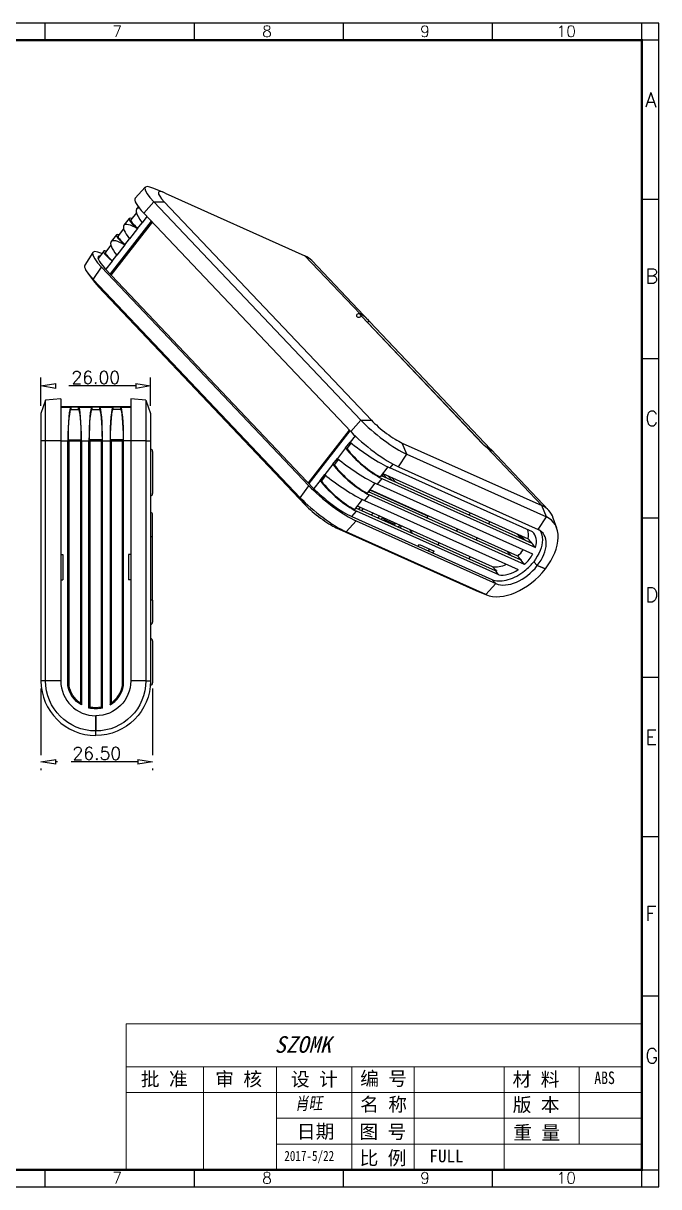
# Model space of a CAD drawing. Header units: millimetres. Extents: x 3683 to 5830, y 1279 to 1555.
# Drawn here: x 5168.8 to 5319.7, y 1278.6 to 1555 of the extents above; entities that cross this region are included whole.
import ezdxf

# ---------------------------------------------------------------- set-up
doc = ezdxf.new("R2010")
doc.units = ezdxf.units.MM
doc.header["$LTSCALE"] = 0.5
doc.linetypes.add('CENTER', pattern=[50.8, 31.75, -6.35, 6.35, -6.35])
doc.layers.add('112', color=7, linetype='Continuous', true_color=0xffffff)
doc.layers.add('A1_KUANG', color=7, linetype='Continuous')
doc.layers.add('A4_KUANG', color=7, linetype='Continuous')
doc.layers.add('BORDER', color=4, linetype='Continuous', lineweight=20)
doc.layers.add('dim', color=82, linetype='Continuous', lineweight=9)
doc.styles.get("Standard").update_dxf_attribs({"font": 'txt', "bigfont": 'gbcbig.shx'})
doc.styles.add('仿宋', font='NSimSun.ttf')
doc.styles.add('黑体', font='SIMHEI.TTF', dxfattribs={"height": 2.5})
doc.dimstyles.new('VT-3.00', dxfattribs={"dimtxt": 3, "dimasz": 3.5, "dimexe": 2, "dimexo": 1.8, "dimgap": 0.5, "dimtad": 1, "dimzin": 0, "dimdsep": 46, "dimtxsty": 'Standard', "dimblk": 'CLOSEDBLANK', "dimcen": 0.3, "dimclrd": 1, "dimclre": 1, "dimclrt": 7, "dimadec": 1, "dimazin": 0, "dimtfac": 1, "dimtofl": 0, "dimtmove": 0, "dimatfit": 3, "dimldrblk": 'CLOSEDBLANK', "dimfxl": 0, "dimtolj": 1, "dimtzin": 0, "dimarcsym": 0})

# ---------------------------------------------------------------- blocks, each defined once
blk = doc.blocks.new('A$C3291225B')
at = {"layer": 'A4_KUANG'}
for p, q in [((154.22, 194.15), (154.22, 197.01)), ((179.45, 194.15), (179.45, 197.01)), ((204.67, 194.15), (204.67, 197.01)), ((229.9, 194.15), (229.9, 197.01)), ((255.13, 194.15), (255.13, 197.01)), ((255.14, 0), (255.14, 197.01)), ((258, 194.15), (2.87, 194.15)), ((257.99, 167.16), (255.13, 167.16)), ((257.99, 140.18), (255.13, 140.18)), ((257.99, 113.2), (255.13, 113.2)), ((257.99, 86.22), (255.13, 86.22)), ((257.99, 59.24), (255.13, 59.24)), ((257.99, 32.25), (255.13, 32.25)), ((2.87, 2.87), (258, 2.87)), ((154.22, 0), (154.22, 2.87)), ((179.45, 0), (179.45, 2.87)), ((204.67, 0), (204.67, 2.87)), ((229.9, 0), (229.9, 2.87))]:
    blk.add_line(p, q, dxfattribs=at)
at = {"layer": 'A4_KUANG', "color": 8}
blk.add_lwpolyline([(258, 0), (258, 197.01), (0, 197.01), (0, 0)], close=True, dxfattribs=at)
at = {"layer": 'A4_KUANG', "const_width": 0.4}
blk.add_lwpolyline([(2.87, 2.87), (2.87, 194.15), (255.13, 194.15), (255.14, 2.87), (2.87, 2.87)], dxfattribs=at)
at = {"layer": 'A4_KUANG'}
for s, height, p in [('7', 1.91, (165.57, 194.69)), ('8', 1.91, (190.91, 194.69)), ('9', 1.91, (217.64, 194.69)), ('10', 1.91, (240.72, 194.69)), ('A', 2.48, (255.71, 182.82)), ('B', 2.48, (255.71, 152.97)), ('C', 2.48, (255.71, 128.85)), ('D', 2.48, (255.71, 99.01)), ('E', 2.48, (255.71, 74.89)), ('F', 2.48, (255.71, 45.04)), ('G', 2.48, (255.71, 20.93)), ('7', 1.91, (165.57, 0.54)), ('8', 1.91, (190.91, 0.54)), ('9', 1.91, (217.64, 0.54)), ('10', 1.91, (240.72, 0.54))]:
    blk.add_text(s, height=height, dxfattribs=at).set_placement(p)
blk = doc.blocks.new('_ClosedBlank')
at = {"color": 0, "linetype": 'ByBlock', "lineweight": -2}
for p, q in [((-1, 0.167), (0, 0)), ((-1, 0.167), (-1, -0.167)), ((0, 0), (-1, -0.167))]:
    blk.add_line(p, q, dxfattribs=at)
blk = doc.blocks.new('*D65')
at = {"layer": 'Defpoints', "color": 0, "linetype": 'CENTER'}
for p in [(9643.8, 3061.46), (9643.8, 3054.9), (9669.8, 3054.9)]:
    blk.add_point(p, dxfattribs=at)
at = {"layer": 'dim', "color": 1, "linetype": 'CENTER', "lineweight": -2}
for p, q in [((9643.8, 3056.7), (9643.8, 3063.46)), ((9669.8, 3056.7), (9669.8, 3063.46)), ((9666.3, 3061.46), (9647.3, 3061.46))]:
    blk.add_line(p, q, dxfattribs=at)
at = {"layer": 'dim', "color": 1, "linetype": 'CENTER', "lineweight": -2, "xscale": 3.5, "yscale": 3.5, "zscale": 3.5, "rotation": 180}
blk.add_blockref('_ClosedBlank', (9643.8, 3061.46), dxfattribs=at)
at = {"layer": 'dim', "color": 1, "linetype": 'CENTER', "lineweight": -2, "xscale": 3.5, "yscale": 3.5, "zscale": 3.5}
blk.add_blockref('_ClosedBlank', (9669.8, 3061.46), dxfattribs=at)
at = {"layer": 'dim', "color": 7, "linetype": 'CENTER', "insert": (9656.8, 3063.46), "char_height": 3, "attachment_point": 5}
blk.add_mtext('\\A1;26.00', dxfattribs=at)
blk = doc.blocks.new('*D66')
at = {"layer": 'Defpoints', "color": 0, "linetype": 'CENTER'}
for p in [(9643.8, 2991.4), (9670.3, 2991.4), (9643.8, 2972.15)]:
    blk.add_point(p, dxfattribs=at)
at = {"layer": 'dim', "color": 1, "linetype": 'CENTER', "lineweight": -2}
for p, q in [((9643.8, 2989.6), (9643.8, 2970.15)), ((9670.3, 2989.6), (9670.3, 2970.15)), ((9666.8, 2972.15), (9647.3, 2972.15))]:
    blk.add_line(p, q, dxfattribs=at)
at = {"layer": 'dim', "color": 1, "linetype": 'CENTER', "lineweight": -2, "xscale": 3.5, "yscale": 3.5, "zscale": 3.5, "rotation": 180}
blk.add_blockref('_ClosedBlank', (9643.8, 2972.15), dxfattribs=at)
at = {"layer": 'dim', "color": 1, "linetype": 'CENTER', "lineweight": -2, "xscale": 3.5, "yscale": 3.5, "zscale": 3.5}
blk.add_blockref('_ClosedBlank', (9670.3, 2972.15), dxfattribs=at)
at = {"layer": 'dim', "color": 7, "linetype": 'CENTER', "insert": (9657.05, 2974.15), "char_height": 3, "attachment_point": 5}
blk.add_mtext('\\A1;26.50', dxfattribs=at)

msp = doc.modelspace()

# ---------------------------------------------------------------- linework, layer by layer
at = {"lineweight": 0, "ltscale": 0.5}
for p, q in [((5193.268, 1317.266), (5193.268, 1282.593)), ((5211.624, 1307.068), (5211.624, 1282.593)), ((5228.96, 1307.068), (5228.96, 1282.593)), ((5246.807, 1307.068), (5246.807, 1282.593)), ((5261.593, 1307.068), (5261.593, 1282.593)), ((5283.009, 1307.068), (5283.009, 1282.593))]:
    msp.add_line(p, q, dxfattribs=at)
at = {"lineweight": 0}
for p, q in [((5193.268, 1317.266), (5315.647, 1317.266)), ((5193.268, 1307.068), (5315.647, 1307.068)), ((5300.779, 1307.068), (5300.779, 1288.712)), ((5193.268, 1300.949), (5315.647, 1300.949)), ((5246.807, 1294.831), (5228.96, 1294.831)), ((5246.807, 1294.831), (5315.647, 1294.831)), ((5228.96, 1288.712), (5315.647, 1288.712)), ((5315.647, 1282.593), (5193.268, 1282.593))]:
    msp.add_line(p, q, dxfattribs=at)
at = {"layer": '112', "color": 7}
for p, q in [((5197.808, 1516.026), (5195.384, 1513.427)), ((5202.324, 1514.737), (5199.822, 1515.772)), ((5197.437, 1509.869), (5199.795, 1512.581)), ((5199.795, 1512.581), (5202.306, 1512.595)), ((5199.795, 1512.581), (5248.949, 1460.696)), ((5251.459, 1460.71), (5202.306, 1512.595)), ((5202.537, 1514.645), (5235.693, 1499.763)), ((5195.676, 1509.99), (5194.378, 1508.323)), ((5196.132, 1511.39), (5195.722, 1510.864)), ((5246.59, 1457.985), (5197.437, 1509.869)), ((5189.502, 1495.432), (5199.251, 1507.954)), ((5189.738, 1495.183), (5199.487, 1507.705)), ((5193.963, 1508.603), (5192.708, 1506.992)), ((5195.953, 1506.203), (5197.05, 1507.612)), ((5198.189, 1509.075), (5197.05, 1507.612)), ((5190.949, 1504.732), (5189.695, 1503.121)), ((5192.662, 1506.118), (5191.364, 1504.451)), ((5192.939, 1502.331), (5194.036, 1503.741)), ((5195.953, 1506.203), (5194.036, 1503.741)), ((5189.648, 1502.247), (5188.35, 1500.58)), ((5192.939, 1502.331), (5191.022, 1499.87)), ((5185.337, 1500.522), (5183.412, 1497.535)), ((5187.935, 1500.861), (5186.586, 1499.128)), ((5189.925, 1498.46), (5188.44, 1496.553)), ((5189.925, 1498.46), (5191.022, 1499.87)), ((5235.693, 1499.763), (5248.773, 1485.956)), ((5251.036, 1484.133), (5237.294, 1498.638)), ((5184.152, 1495.644), (5185.769, 1493.473)), ((5185.439, 1494.141), (5187.43, 1497.017)), ((5236.584, 1445.132), (5187.43, 1497.017)), ((5237.685, 1444.571), (5188.313, 1496.687)), ((5234.592, 1442.256), (5185.439, 1494.141)), ((5185.439, 1494.141), (5186.633, 1492.464)), ((5235.786, 1440.579), (5186.633, 1492.464)), ((5277.834, 1455.085), (5249.161, 1485.351)), ((5277.896, 1455.042), (5249.223, 1485.308)), ((5251.091, 1484.075), (5279.763, 1453.809)), ((5174.132, 1465.453), (5173.04, 1462.268)), ((5177.74, 1465.768), (5174.132, 1465.453)), ((5174.132, 1455.768), (5174.132, 1465.453)), ((5177.74, 1465.768), (5177.74, 1455.768)), ((5194.34, 1465.768), (5194.34, 1455.768)), ((5197.949, 1465.453), (5194.34, 1465.768)), ((5197.949, 1465.453), (5197.949, 1455.768)), ((5197.949, 1465.453), (5199.04, 1462.268)), ((5173.04, 1462.268), (5173.04, 1455.768)), ((5194.34, 1463.838), (5177.74, 1463.838)), ((5177.74, 1463.768), (5180.13, 1463.768)), ((5180.13, 1463.768), (5180.13, 1463.268)), ((5181.95, 1463.768), (5180.13, 1463.768)), ((5180.13, 1463.268), (5181.95, 1463.268)), ((5181.95, 1463.268), (5181.95, 1463.768)), ((5181.95, 1463.768), (5185.13, 1463.768)), ((5185.13, 1463.768), (5185.13, 1463.268)), ((5186.95, 1463.768), (5185.13, 1463.768)), ((5185.13, 1463.268), (5186.95, 1463.268)), ((5186.95, 1463.768), (5190.13, 1463.768)), ((5186.95, 1463.768), (5186.95, 1463.268)), ((5190.13, 1463.768), (5190.13, 1463.268)), ((5191.95, 1463.768), (5190.13, 1463.768)), ((5191.95, 1463.268), (5190.13, 1463.268)), ((5191.95, 1463.768), (5191.95, 1463.268)), ((5191.95, 1463.768), (5194.34, 1463.768)), ((5199.04, 1462.268), (5199.04, 1455.768)), ((5246.59, 1457.985), (5248.949, 1460.696)), ((5248.949, 1460.696), (5251.459, 1460.71)), ((5236.514, 1445.808), (5246.263, 1458.33)), ((5236.69, 1445.622), (5246.439, 1458.144)), ((5247.582, 1456.987), (5246.422, 1455.497)), ((5173.04, 1455.768), (5173.04, 1398.768)), ((5174.132, 1455.768), (5173.04, 1455.768)), ((5174.132, 1398.768), (5174.132, 1455.768)), ((5177.74, 1455.768), (5174.132, 1455.768)), ((5177.74, 1455.768), (5179.43, 1455.768)), ((5177.74, 1455.768), (5177.74, 1398.768)), ((5179.43, 1397.65), (5179.43, 1455.768)), ((5179.562, 1455.899), (5179.474, 1455.987)), ((5179.474, 1455.987), (5182.606, 1455.987)), ((5179.561, 1397.662), (5179.561, 1455.768)), ((5179.562, 1455.899), (5179.64, 1455.899)), ((5179.693, 1455.768), (5179.64, 1455.899)), ((5179.693, 1455.768), (5182.388, 1455.768)), ((5179.693, 1397.674), (5179.693, 1455.768)), ((5182.44, 1455.899), (5182.388, 1455.768)), ((5182.388, 1455.768), (5182.388, 1393.502)), ((5182.44, 1455.899), (5182.519, 1455.899)), ((5182.606, 1455.987), (5182.519, 1455.899)), ((5182.519, 1455.768), (5182.519, 1393.258)), ((5182.65, 1455.768), (5182.65, 1393.025)), ((5182.65, 1455.768), (5184.43, 1455.768)), ((5184.43, 1392.302), (5184.43, 1455.768)), ((5187.606, 1455.987), (5184.474, 1455.987)), ((5184.562, 1455.899), (5184.474, 1455.987)), ((5184.561, 1392.405), (5184.561, 1455.768)), ((5184.562, 1455.899), (5184.64, 1455.899)), ((5184.693, 1455.768), (5184.64, 1455.899)), ((5184.693, 1455.768), (5187.388, 1455.768)), ((5184.693, 1392.511), (5184.693, 1455.768)), ((5187.388, 1455.768), (5187.44, 1455.899)), ((5187.388, 1392.511), (5187.388, 1455.768)), ((5187.519, 1455.899), (5187.44, 1455.899)), ((5187.519, 1455.899), (5187.606, 1455.987)), ((5187.519, 1392.405), (5187.519, 1455.768)), ((5187.65, 1455.768), (5189.43, 1455.768)), ((5187.65, 1392.302), (5187.65, 1455.768)), ((5189.43, 1455.768), (5189.43, 1393.025)), ((5192.606, 1455.987), (5189.474, 1455.987)), ((5189.474, 1455.987), (5189.562, 1455.899)), ((5189.561, 1455.768), (5189.561, 1393.258)), ((5189.64, 1455.899), (5189.562, 1455.899)), ((5189.64, 1455.899), (5189.693, 1455.768)), ((5189.693, 1455.768), (5192.388, 1455.768)), ((5189.693, 1455.768), (5189.693, 1393.502)), ((5192.388, 1455.768), (5192.44, 1455.899)), ((5192.388, 1397.674), (5192.388, 1455.768)), ((5192.519, 1455.899), (5192.44, 1455.899)), ((5192.519, 1455.899), (5192.606, 1455.987)), ((5192.519, 1397.662), (5192.519, 1455.768)), ((5192.65, 1397.65), (5192.65, 1455.768)), ((5194.34, 1455.768), (5192.65, 1455.768)), ((5197.949, 1455.768), (5194.34, 1455.768)), ((5194.34, 1455.768), (5194.34, 1398.768)), ((5197.949, 1455.768), (5197.949, 1398.768)), ((5197.949, 1455.768), (5199.04, 1455.768)), ((5199.04, 1455.768), (5199.04, 1398.768)), ((5245.325, 1454.088), (5243.408, 1451.626)), ((5245.325, 1454.088), (5246.422, 1455.497)), ((5245.616, 1453.957), (5245.325, 1454.088)), ((5246.659, 1455.298), (5245.616, 1453.957)), ((5259.871, 1452.585), (5258.79, 1455.266)), ((5258.79, 1455.266), (5291.946, 1440.384)), ((5278.866, 1454.191), (5291.946, 1440.384)), ((5199.54, 1453.268), (5199.54, 1443.268)), ((5242.311, 1450.216), (5243.408, 1451.626)), ((5243.645, 1451.426), (5242.602, 1450.086)), ((5257.868, 1449.609), (5259.871, 1452.585)), ((5259.871, 1452.585), (5293.027, 1437.703)), ((5293.547, 1439.259), (5279.804, 1453.766)), ((5179.693, 1450.768), (5179.561, 1450.768)), ((5182.519, 1450.768), (5182.388, 1450.768)), ((5184.693, 1450.768), (5184.561, 1450.768)), ((5187.519, 1450.768), (5187.388, 1450.768)), ((5189.692, 1450.768), (5189.561, 1450.768)), ((5242.311, 1450.216), (5240.394, 1447.754)), ((5242.311, 1450.216), (5242.602, 1450.086)), ((5255.374, 1449.569), (5253.55, 1447.226)), ((5256.581, 1450.255), (5255.867, 1449.338)), ((5289.673, 1434.164), (5255.867, 1449.338)), ((5257.868, 1449.609), (5291.025, 1434.727)), ((5179.561, 1445.768), (5179.693, 1445.768)), ((5182.388, 1445.768), (5182.519, 1445.768)), ((5184.561, 1445.768), (5184.693, 1445.768)), ((5187.388, 1445.768), (5187.519, 1445.768)), ((5189.561, 1445.768), (5189.692, 1445.768)), ((5239.297, 1446.345), (5237.812, 1444.438)), ((5239.297, 1446.345), (5240.394, 1447.754)), ((5239.297, 1446.345), (5239.588, 1446.214)), ((5239.588, 1446.214), (5240.631, 1447.555)), ((5250.536, 1443.355), (5252.36, 1445.698)), ((5253.926, 1446.845), (5252.853, 1445.467)), ((5253.793, 1447.539), (5289.547, 1431.491)), ((5253.926, 1446.845), (5290.423, 1430.463)), ((5253.942, 1447.472), (5254.312, 1447.94)), ((5254.039, 1447.596), (5254.315, 1447.304)), ((5254.16, 1448.008), (5288.665, 1432.521)), ((5255.154, 1446.928), (5254.259, 1447.873)), ((5256.409, 1446.364), (5255.364, 1447.468)), ((5257.249, 1445.988), (5256.204, 1447.091)), ((5234.592, 1442.256), (5236.584, 1445.132)), ((5250.912, 1442.974), (5249.839, 1441.596)), ((5287.029, 1427.397), (5250.78, 1443.667)), ((5250.893, 1443.616), (5251.263, 1444.084)), ((5287.829, 1426.403), (5250.912, 1442.974)), ((5250.95, 1443.689), (5251.112, 1443.518)), ((5286.228, 1428.391), (5251.145, 1444.137)), ((5251.229, 1444.041), (5264.911, 1437.9)), ((5289.77, 1428.897), (5252.853, 1445.467)), ((5234.592, 1442.256), (5235.786, 1440.579)), ((5247.522, 1439.484), (5249.346, 1441.826)), ((5280.21, 1425.867), (5248.131, 1440.266)), ((5249.839, 1441.596), (5286.336, 1425.214)), ((5293.027, 1437.703), (5291.946, 1440.384)), ((5199.54, 1432.968), (5199.54, 1438.218)), ((5246.814, 1437.792), (5280.087, 1422.858)), ((5246.861, 1437.771), (5247.898, 1439.102)), ((5280.957, 1424.898), (5247.766, 1439.796)), ((5281.704, 1423.929), (5247.898, 1439.102)), ((5248.451, 1439.488), (5248.807, 1439.963)), ((5249.169, 1439.166), (5249.512, 1439.646)), ((5253.839, 1437.07), (5254.197, 1437.538)), ((5254.197, 1437.538), (5254.188, 1437.547)), ((5264.616, 1437.457), (5264.911, 1437.9)), ((5264.911, 1437.9), (5264.814, 1438.002)), ((5274.959, 1438.673), (5274.593, 1438.203)), ((5291.025, 1434.727), (5293.027, 1437.703)), ((5295.497, 1435.007), (5294.642, 1437.441)), ((5245.515, 1434.145), (5243.117, 1435.135)), ((5243.117, 1435.135), (5276.274, 1420.253)), ((5245.515, 1434.145), (5247.862, 1436.756)), ((5247.862, 1436.756), (5281.018, 1421.874)), ((5255.323, 1436.702), (5255.153, 1436.48)), ((5256.887, 1436), (5255.323, 1436.702)), ((5256.734, 1435.77), (5256.887, 1436)), ((5256.914, 1436.324), (5256.922, 1436.315)), ((5256.941, 1435.678), (5257.131, 1435.964)), ((5257.894, 1435.25), (5258.237, 1435.73)), ((5258.292, 1435.071), (5258.629, 1435.554)), ((5271.945, 1434.802), (5271.579, 1434.332)), ((5279.289, 1436.095), (5279.655, 1436.565)), ((5199.54, 1432.968), (5199.04, 1432.968)), ((5199.54, 1417.968), (5199.54, 1432.968)), ((5278.671, 1419.263), (5245.515, 1434.145)), ((5276.275, 1432.224), (5276.64, 1432.694)), ((5287.064, 1432.606), (5286.019, 1433.709)), ((5286.739, 1433.385), (5287.784, 1432.282)), ((5287.981, 1432.193), (5286.936, 1433.297)), ((5262.566, 1430.721), (5262.886, 1431.132)), ((5262.886, 1431.132), (5266.376, 1429.565)), ((5264.996, 1429.631), (5265.316, 1430.041)), ((5266.057, 1429.155), (5266.376, 1429.565)), ((5267.542, 1431.553), (5267.166, 1431.088)), ((5284.779, 1428.407), (5283.734, 1429.51)), ((5177.74, 1428.768), (5178.24, 1428.768)), ((5178.24, 1428.768), (5178.24, 1422.768)), ((5193.84, 1428.768), (5193.84, 1422.768)), ((5194.34, 1428.768), (5193.84, 1428.768)), ((5274.627, 1427.739), (5274.983, 1428.214)), ((5290.004, 1427.026), (5290.849, 1426.134)), ((5290.004, 1427.026), (5290.849, 1426.134)), ((5292.776, 1425.374), (5290.849, 1426.134)), ((5290.849, 1426.134), (5292.776, 1425.374)), ((5177.74, 1422.768), (5178.24, 1422.768)), ((5194.34, 1422.768), (5193.84, 1422.768)), ((5278.671, 1419.263), (5281.018, 1421.874)), ((5281.018, 1421.874), (5280.087, 1422.858)), ((5278.671, 1419.263), (5276.274, 1420.253)), ((5276.429, 1420.186), (5278.813, 1419.201)), ((5199.54, 1417.968), (5199.04, 1417.968)), ((5199.54, 1417.968), (5199.54, 1412.718)), ((5199.54, 1408.268), (5199.54, 1398.268)), ((5179.693, 1405.768), (5179.561, 1405.768)), ((5182.519, 1405.768), (5182.388, 1405.768)), ((5184.693, 1405.768), (5184.561, 1405.768)), ((5187.519, 1405.768), (5187.388, 1405.768)), ((5189.692, 1405.768), (5189.561, 1405.768)), ((5179.693, 1403.744), (5179.561, 1403.745)), ((5179.693, 1402.793), (5179.561, 1402.792)), ((5182.519, 1403.729), (5182.388, 1403.73)), ((5182.519, 1402.807), (5182.388, 1402.807)), ((5184.693, 1403.718), (5184.561, 1403.718)), ((5184.693, 1402.819), (5184.561, 1402.818)), ((5187.519, 1403.703), (5187.388, 1403.704)), ((5187.519, 1402.834), (5187.388, 1402.833)), ((5189.692, 1403.692), (5189.561, 1403.692)), ((5189.692, 1402.845), (5189.561, 1402.844)), ((5174.132, 1398.768), (5173.04, 1398.768)), ((5177.74, 1398.768), (5174.132, 1398.768)), ((5179.561, 1400.768), (5179.693, 1400.768)), ((5182.388, 1400.768), (5182.519, 1400.768)), ((5184.561, 1400.768), (5184.693, 1400.768)), ((5187.388, 1400.768), (5187.519, 1400.768)), ((5189.561, 1400.768), (5189.692, 1400.768)), ((5197.949, 1398.768), (5194.34, 1398.768)), ((5197.949, 1398.768), (5199.04, 1398.768)), ((5199.04, 1398.768), (5199.04, 1397.768)), ((5186.04, 1386.86), (5186.04, 1390.468)), ((5186.04, 1390.468), (5186.04, 1386.86)), ((5186.04, 1385.768), (5186.04, 1386.86)), ((5186.04, 1385.768), (5186.04, 1386.86))]:
    msp.add_line(p, q, dxfattribs=at)
for centre, radius, start, end in [((5199.04, 1453.268), 0.5, 0, 90), ((5199.04, 1443.268), 0.5, 270, 0), ((5199.04, 1438.218), 0.5, 0, 90), ((5199.04, 1412.718), 0.5, 270, 0), ((5199.04, 1408.268), 0.5, 0, 90), ((5186.04, 1398.768), 13, 180, 270), ((5186.04, 1398.768), 8.3, 180, 270), ((5186.04, 1398.818), 6.712, 300.33254, 349.98017), ((5186.04, 1398.818), 6.45, 304.48988, 349.77781), ((5186.04, 1398.818), 6.581, 346.52266, 349.88051), ((5199.04, 1398.268), 0.5, 270, 0), ((5186.04, 1398.818), 6.581, 302.34585, 303.16212)]:
    msp.add_arc(centre, radius, start, end, dxfattribs=at)
at = {"layer": '112', "color": 7, "extrusion": (0, 0, -1)}
for centre, radius, start, end in [((-5186.04, 1398.768), 11.908, 270, 0), ((-5186.04, 1398.768), 11.908, 180, 270), ((-5186.04, 1398.768), 8.3, 180, 270), ((-5186.04, 1398.768), 13, 180, 270), ((-5186.04, 1398.818), 6.712, 300.33254, 349.98017), ((-5186.04, 1398.818), 6.581, 346.52266, 349.88051), ((-5186.04, 1398.818), 6.581, 302.34585, 303.16212), ((-5186.04, 1398.818), 6.712, 256.12143, 283.87857), ((-5186.04, 1398.818), 6.581, 282.28216, 282.98567), ((-5186.04, 1398.818), 6.45, 257.94016, 282.05984), ((-5186.04, 1398.818), 6.581, 257.01433, 257.71784)]:
    msp.add_arc(centre, radius, start, end, dxfattribs=at)
at = {"layer": '112', "color": 7, "extrusion": (1.22461e-16, 0, -1)}
msp.add_arc((-5186.04, 1398.818), 6.45, 304.48988, 349.77781, dxfattribs=at)
at = {"layer": '112', "color": 7}
for centre, major_axis, ratio, start_param, end_param in [((5205.429, 1510.052), (-7.642, 5.949), 0.1927469, 5.6731369, 7.1860345), ((5206.087, 1510.898), (5.129, -3.993), 0.1927469, 2.4736456, 4.0444419), ((5203.254, 1507.259), (7.891, -6.143), 0.1927469, 3.1244217, 4.0444419), ((5201.704, 1505.524), (-5.959, 5.366), 0.2447362, 5.9926999, 7.203584), ((5198.69, 1501.652), (-5.959, 5.366), 0.2447362, 5.3978856, 7.203584), ((5200.606, 1504.114), (-6.65, 4.48), 0.1389311, 5.9182288, 7.1764859), ((5200.606, 1504.114), (-6.234, 4.2), 0.1389311, 6.2736471, 7.1227202), ((5197.592, 1500.243), (-6.65, 4.48), 0.1389311, 5.9182288, 7.1764859), ((5197.592, 1500.243), (-6.234, 4.2), 0.1389311, 6.2736471, 7.1227202), ((5193.247, 1494.406), (7.891, -6.143), 0.1927469, 2.5247456, 4.0444419), ((5194.578, 1496.371), (-6.65, 4.48), 0.1389311, 5.9182288, 7.1764859), ((5195.676, 1497.781), (-5.959, 5.366), 0.2447362, 5.3978856, 7.203584), ((5193.022, 1494.573), (6.387, -4.972), 0.1927469, 2.9089035, 4.0444419), ((5194.578, 1496.371), (-6.234, 4.2), 0.1389311, 6.2736471, 7.1227202), ((5227.856, 1489.697), (-9.437, -8.941), 0.6077614, 3.141592, 3.386759), ((5191.072, 1491.612), (7.642, -5.949), 0.1927469, 3.1587827, 4.0444419), ((5190.414, 1490.767), (5.129, -3.993), 0.1927469, 3.7516355, 4.0444419), ((5248.472, 1485.569), (0.491, -0.094), 0.9765041, 0.3281545, 6.6113398), ((5248.86, 1484.964), (0.363, 0.344), 0.6077614, 6.2831717, 6.5283516), ((5250.727, 1483.731), (0.363, 0.344), 0.6077614, 6.2819951, 7.8700057), ((5180.13, 1455.768), (0, 8), 0.0874887, 0, 1.5707963), ((5180.13, 1455.768), (0, 7.5), 0.0874887, 0, 1.5416664), ((5181.95, 1455.768), (0, 8), 0.0874887, 4.712389, 6.2831853), ((5181.95, 1455.768), (0, 7.5), 0.0874887, 4.7415189, 6.2831853), ((5185.13, 1455.768), (0, 8), 0.0874887, 0, 1.5707963), ((5185.13, 1455.768), (0, 7.5), 0.0874887, 0, 1.5416664), ((5186.95, 1455.768), (0, 8), 0.0874887, 4.712389, 6.2831853), ((5186.95, 1455.768), (0, 7.5), 0.0874887, 4.7415189, 6.2831853), ((5190.13, 1455.768), (0, 8), 0.0874887, 0, 1.5707963), ((5190.13, 1455.768), (0, 7.5), 0.0874887, 0, 1.5416664), ((5191.95, 1455.768), (0, 8), 0.0874887, 4.712389, 6.2831853), ((5191.95, 1455.768), (0, 7.5), 0.0874887, 4.7415189, 6.2831853), ((5254.582, 1458.168), (-7.642, 5.949), 0.1927469, 0.9028492, 2.4736456), ((5255.24, 1459.013), (-5.129, 3.993), 0.1927469, 0.9028492, 2.4736456), ((5252.407, 1455.374), (-7.891, 6.143), 0.1927469, 0.9028492, 2.4736456), ((5180.13, 1455.768), (0, 6.5), 0.0874887, 1.5506231, 1.5707963), ((5181.95, 1455.768), (0, 6.5), 0.0874885, 4.7123889, 4.7325622), ((5185.13, 1455.768), (0, -6.5), 0.0874886, 4.6922157, 4.712389), ((5186.95, 1455.768), (0, -6.5), 0.0874888, 1.5707964, 1.5909696), ((5190.13, 1455.768), (0, 6.5), 0.0874888, 1.5506231, 1.5707963), ((5191.95, 1455.768), (0, 6.5), 0.0874886, 4.712389, 4.7325622), ((5249.978, 1451.999), (-5.959, 5.366), 0.2447362, 0.9203987, 2.491195), ((5251.076, 1453.408), (-6.65, 4.48), 0.1389311, 0.8933006, 2.4640969), ((5277.533, 1454.698), (0.363, 0.344), 0.6077614, 6.2830993, 6.5283516), ((5278.564, 1453.804), (-0.297, -0.403), 0.1338065, 2.9458491, 3.149936), ((5248.062, 1449.537), (-6.65, 4.48), 0.1389311, 0.8933006, 2.4640969), ((5249.978, 1451.999), (-5.587, 5.031), 0.2447362, 0.9203987, 2.4620651), ((5279.4, 1453.465), (0.363, 0.344), 0.6077614, 6.2819951, 7.3196935), ((5246.964, 1448.128), (-5.959, 5.366), 0.2447362, 0.9203987, 2.491195), ((5246.964, 1448.128), (-5.587, 5.031), 0.2447362, 0.9203987, 2.4620651), ((5243.95, 1444.256), (-5.959, 5.366), 0.2447362, 0.9203987, 2.491195), ((5243.95, 1444.256), (-5.587, 5.031), 0.2447362, 0.9203987, 2.4620651), ((5245.048, 1445.666), (-6.65, 4.48), 0.1389311, 0.8933006, 2.4640969), ((5242.401, 1442.521), (-7.891, 6.143), 0.1927469, 0.9028492, 2.4736456), ((5242.393, 1442.458), (-6.387, 4.972), 0.1927469, 0.9028492, 2.4736456), ((5240.226, 1439.727), (7.642, -5.949), 0.1927469, 4.0444419, 5.6152382), ((5239.567, 1438.882), (-5.129, 3.993), 0.1927469, 0.9028492, 2.4736456), ((5284.11, 1430.318), (-9.437, -8.941), 0.6077614, 2.8760784, 3.386759), ((5254.778, 1437.278), (-0.789, 0.614), 0.193261, 0.9045627, 2.4726199), ((5285.849, 1428.483), (-8.645, -8.19), 0.6077614, 1.8159626, 3.386759), ((5256.338, 1436.578), (-0.791, 0.616), 0.1922341, 2.4746723, 4.0427296), ((5257.026, 1436.615), (-4.225, 3.29), 0.1927469, 3.4623147, 3.8508412), ((5283.371, 1431.081), (4.682, 4.436), 0.6077614, 5.5595172, 6.0277814), ((5286.021, 1428.301), (-6.025, -5.708), 0.6077614, 1.8159626, 3.386759), ((5285.009, 1429.351), (4.873, 4.616), 0.6077614, 5.4869579, 6.3534727), ((5283.371, 1431.081), (4.682, 4.436), 0.6077614, 4.7470714, 5.0598504), ((5284.19, 1430.216), (4.778, 4.526), 0.6077614, 5.5220969, 5.5363436), ((5283.371, 1431.081), (-4.682, -4.436), 0.6077614, 0.4235772, 1.0775908), ((5284.19, 1430.216), (4.778, 4.526), 0.6077614, 4.7309125, 4.7431912), ((5285.009, 1429.351), (4.873, 4.616), 0.6077614, 4.7153286, 5.199782), ((5285.849, 1428.483), (-8.645, -8.19), 0.6077614, 0.2451663, 1.8159626), ((5284.19, 1430.216), (-4.778, -4.526), 0.6077614, 0.4217847, 0.4803903), ((5286.021, 1428.301), (6.025, 5.708), 0.6077614, 3.386759, 4.9575553), ((5285.009, 1429.351), (-4.873, -4.616), 0.6077614, 0.4200453, 1.28656), ((5284.11, 1430.318), (9.437, 8.941), 0.6077614, 3.386759, 3.4071057)]:
    msp.add_ellipse(centre, major_axis=major_axis, ratio=ratio, start_param=start_param, end_param=end_param, dxfattribs=at)
for points, knots in [([(5249.161, 1485.351), (5249.051, 1485.467), (5248.96, 1485.576), (5248.894, 1485.669), (5248.829, 1485.761), (5248.789, 1485.839), (5248.776, 1485.897), (5248.771, 1485.92), (5248.77, 1485.939), (5248.773, 1485.956)], [0, 0, 0, 0, 0.4201531, 0.4201531, 0.4201531, 0.8401813, 0.8401813, 0.8401813, 1, 1, 1, 1]), ([(5248.883, 1486.008), (5248.944, 1486), (5249.027, 1485.968), (5249.126, 1485.911), (5249.226, 1485.854), (5249.344, 1485.77), (5249.471, 1485.669), (5249.597, 1485.569), (5249.733, 1485.449), (5249.873, 1485.318), (5250.018, 1485.182), (5250.171, 1485.031), (5250.321, 1484.879), (5250.463, 1484.734), (5250.607, 1484.584), (5250.741, 1484.444), (5250.825, 1484.355), (5250.908, 1484.268), (5250.984, 1484.187)], [0.15008211, 0.15008211, 0.15008211, 0.15008211, 0.30147173, 0.30147173, 0.30147173, 0.45375947, 0.45375947, 0.45375947, 0.60307054, 0.60307054, 0.60307054, 0.75811102, 0.75811102, 0.75811102, 0.90634377, 0.90634377, 0.90634377, 1, 1, 1, 1]), ([(5249.226, 1485.305), (5249.204, 1485.328), (5249.125, 1485.412), (5249.032, 1485.524), (5248.968, 1485.618), (5248.957, 1485.643), (5248.953, 1485.65), (5248.954, 1485.642)], [0, 0, 0, 0, 0.1241999, 0.4756812, 0.7568725, 0.9877073, 1, 1, 1, 1]), ([(5278.866, 1454.191), (5278.805, 1454.236), (5278.743, 1454.283), (5278.683, 1454.33), (5278.523, 1454.454), (5278.365, 1454.585), (5278.222, 1454.713), (5278.078, 1454.84), (5277.945, 1454.968), (5277.834, 1455.085)], [0, 0, 0, 0, 0.1577635, 0.1577635, 0.1577635, 0.5786017, 0.5786017, 0.5786017, 1, 1, 1, 1]), ([(5278.346, 1454.617), (5278.259, 1454.692), (5278.097, 1454.839), (5277.96, 1454.974), (5277.897, 1455.04), (5277.894, 1455.043)], [0, 0, 0, 0, 0.4988861, 0.9976914, 1, 1, 1, 1]), ([(5278.861, 1454.207), (5278.777, 1454.269), (5278.606, 1454.4), (5278.429, 1454.543), (5278.348, 1454.615), (5278.345, 1454.618)], [0, 0, 0, 0, 0.4682174, 0.992533, 1, 1, 1, 1]), ([(5279.544, 1453.729), (5279.468, 1453.779), (5279.304, 1453.891), (5279.068, 1454.055), (5278.916, 1454.167), (5278.861, 1454.208)], [0, 0, 0, 0, 0.37452, 0.7766068, 1, 1, 1, 1]), ([(5280.204, 1453.302), (5280.181, 1453.31), (5280.13, 1453.339), (5280.054, 1453.386), (5279.977, 1453.433), (5279.872, 1453.501), (5279.746, 1453.584), (5279.626, 1453.663), (5279.484, 1453.758), (5279.333, 1453.862), (5279.186, 1453.962), (5279.026, 1454.074), (5278.866, 1454.191)], [0.40875253, 0.40875253, 0.40875253, 0.40875253, 0.55851731, 0.55851731, 0.55851731, 0.71147127, 0.71147127, 0.71147127, 0.85793547, 0.85793547, 0.85793547, 1, 1, 1, 1]), ([(5280.049, 1453.404), (5280.045, 1453.406), (5280.041, 1453.408), (5280.008, 1453.427), (5279.919, 1453.482), (5279.767, 1453.58), (5279.634, 1453.667), (5279.548, 1453.726), (5279.544, 1453.729)], [0, 0, 0, 0, 0.052043, 0.2150579, 0.4329032, 0.6980285, 0.9869046, 1, 1, 1, 1]), ([(5279.81, 1453.759), (5279.899, 1453.666), (5279.977, 1453.583), (5280.039, 1453.517), (5280.113, 1453.439), (5280.166, 1453.381), (5280.194, 1453.345), (5280.224, 1453.309), (5280.227, 1453.295), (5280.204, 1453.302)], [0, 0, 0, 0, 0.12032757, 0.12032757, 0.12032757, 0.26222396, 0.26222396, 0.26222396, 0.40875253, 0.40875253, 0.40875253, 0.40875253]), ([(5291.545, 1434.407), (5291.89, 1433.815), (5292.067, 1433.09), (5292.033, 1430.68), (5291.268, 1428.746), (5290.004, 1427.026)], [0, 0, 0, 0, 0.3368701, 0.3368701, 1, 1, 1, 1]), ([(5287.422, 1424.594), (5287.903, 1424.945), (5288.358, 1425.324), (5289.005, 1425.933), (5289.215, 1426.143), (5289.52, 1426.469), (5289.62, 1426.579), (5289.815, 1426.801), (5289.911, 1426.913), (5290.004, 1427.026)], [0, 0, 0, 0, 0.5, 0.5, 0.75, 0.75, 0.875, 0.875, 1, 1, 1, 1]), ([(5280.087, 1422.858), (5281.002, 1422.447), (5282.187, 1422.388), (5284.78, 1423.003), (5286.149, 1423.665), (5287.422, 1424.594)], [0, 0, 0, 0, 0.5, 0.5, 1, 1, 1, 1]), ([(5280.21, 1425.867), (5280.383, 1425.699), (5280.554, 1425.53), (5280.891, 1425.195), (5281.058, 1425.028), (5281.224, 1424.86)], [0, 0, 0, 0, 0.5, 0.5, 1, 1, 1, 1]), ([(5179.693, 1397.674), (5179.684, 1397.6), (5179.675, 1397.531), (5179.658, 1397.403), (5179.649, 1397.342), (5179.64, 1397.285)], [0, 0, 0, 0, 0.5, 0.5, 1, 1, 1, 1]), ([(5192.388, 1397.674), (5192.397, 1397.6), (5192.405, 1397.531), (5192.423, 1397.403), (5192.431, 1397.342), (5192.44, 1397.285)], [0, 0, 0, 0, 0.5, 0.5, 1, 1, 1, 1])]:
    msp.add_open_spline(points, degree=3, knots=knots, dxfattribs=at)
for points in [[(5248.773, 1485.956), (5248.785, 1485.997), (5248.824, 1486.015), (5248.883, 1486.008)], [(5251.041, 1484.127), (5251.058, 1484.11), (5251.074, 1484.092), (5251.091, 1484.075)], [(5251.503, 1438.118), (5251.621, 1438.277), (5251.739, 1438.435), (5251.857, 1438.594)], [(5253.046, 1437.426), (5253.17, 1437.581), (5253.295, 1437.737), (5253.419, 1437.893)], [(5289.565, 1431.565), (5289.265, 1431.884), (5288.965, 1432.202), (5288.665, 1432.521)], [(5290.423, 1430.463), (5290.131, 1430.806), (5289.84, 1431.148), (5289.547, 1431.491)], [(5287.087, 1427.453), (5286.8, 1427.766), (5286.514, 1428.078), (5286.228, 1428.391)], [(5286.942, 1427.611), (5286.9, 1427.571), (5286.858, 1427.531), (5286.815, 1427.491)], [(5287.829, 1426.403), (5287.563, 1426.734), (5287.296, 1427.066), (5287.029, 1427.397)], [(5290.054, 1427.005), (5290.037, 1427.012), (5290.021, 1427.019), (5290.004, 1427.026)], [(5281.704, 1423.929), (5281.455, 1424.252), (5281.206, 1424.575), (5280.957, 1424.898)], [(5179.43, 1397.65), (5179.474, 1397.654), (5179.518, 1397.658), (5179.561, 1397.662)], [(5192.65, 1397.65), (5192.607, 1397.654), (5192.563, 1397.658), (5192.519, 1397.662)], [(5182.44, 1393.309), (5182.423, 1393.373), (5182.405, 1393.437), (5182.388, 1393.502)], [(5182.65, 1393.025), (5182.607, 1393.101), (5182.563, 1393.179), (5182.519, 1393.258)], [(5189.43, 1393.025), (5189.474, 1393.101), (5189.518, 1393.179), (5189.561, 1393.258)], [(5189.64, 1393.309), (5189.658, 1393.373), (5189.675, 1393.437), (5189.693, 1393.502)], [(5184.43, 1392.302), (5184.474, 1392.336), (5184.518, 1392.371), (5184.561, 1392.405)], [(5184.693, 1392.511), (5184.675, 1392.47), (5184.658, 1392.429), (5184.64, 1392.388)], [(5187.44, 1392.388), (5187.423, 1392.429), (5187.405, 1392.47), (5187.388, 1392.511)], [(5187.65, 1392.302), (5187.607, 1392.336), (5187.563, 1392.371), (5187.519, 1392.405)]]:
    msp.add_open_spline(points, degree=3, dxfattribs=at)

# ---------------------------------------------------------------- block references
at = {"layer": 'A1_KUANG', "color": 1, "lineweight": 0, "xscale": 1.403050184557287, "yscale": 1.403050184557742, "zscale": 1.403050184556499}
msp.add_blockref('A$C3291225B', (4957.68, 1278.573), dxfattribs=at)

# ---------------------------------------------------------------- texts
at = {"lineweight": 0, "style": '仿宋'}
for s, p in [('批 准', (5196.743, 1302.521)), ('审 核', (5214.402, 1302.521)), ('设 计', (5232.36, 1302.488)), ('编 号', (5248.808, 1302.637)), ('材 料', (5284.982, 1302.459)), ('名 称', (5248.808, 1296.492)), ('版 本', (5285.01, 1296.415)), ('日期', (5233.774, 1290.071)), ('图 号', (5248.604, 1290.003)), ('重 量', (5285.13, 1289.793)), ('比 例', (5248.668, 1283.771))]:
    msp.add_text(s, height=3.2633, dxfattribs=at).set_placement(p)
at = {"color": 3, "lineweight": 0, "style": '仿宋', "width": 0.8}
for s, height, p in [('ABS', 2.9832, (5304.386, 1302.966)), ('2017-5/22', 2.4164, (5230.793, 1284.696))]:
    msp.add_text(s, height=height, dxfattribs=at).set_placement(p)
at = {"color": 4, "lineweight": 0, "style": '仿宋', "oblique": 10, "width": 0.8}
msp.add_text('肖旺', height=2.9832, rotation=1, dxfattribs=at).set_placement((5233.349, 1296.838))
at = {"color": 3, "lineweight": 0, "style": '仿宋'}
msp.add_text('FULL', height=2.9832, dxfattribs=at).set_placement((5265.244, 1284.405))
at = {"layer": 'BORDER', "color": 1, "lineweight": 0, "style": '黑体', "oblique": 15}
msp.add_text('SZOMK', height=3.9434, dxfattribs=at).set_placement((5228.476, 1310.39))

# ---------------------------------------------------------------- dimensions: what is measured, and where the dimension line sits
at = {"layer": 'dim', "linetype": 'CENTER'}
for base, p1, p2, picture, middle in [((5173.04, 1468.831), (5199.04, 1462.268), (5173.04, 1462.268), '*D65', (5186.04, 1470.831)), ((5173.04, 1379.521), (5199.54, 1398.768), (5173.04, 1398.768), '*D66', (5186.29, 1381.521))]:
    dim = msp.add_linear_dim(base=base, p1=p1, p2=p2, dimstyle='VT-3.00', dxfattribs=at)
    dim.commit()
    dim.dimension.update_dxf_attribs({"geometry": picture, "text_midpoint": middle, "insert": (-4470.759, -1592.63)})

doc.saveas('drawing.dxf')
